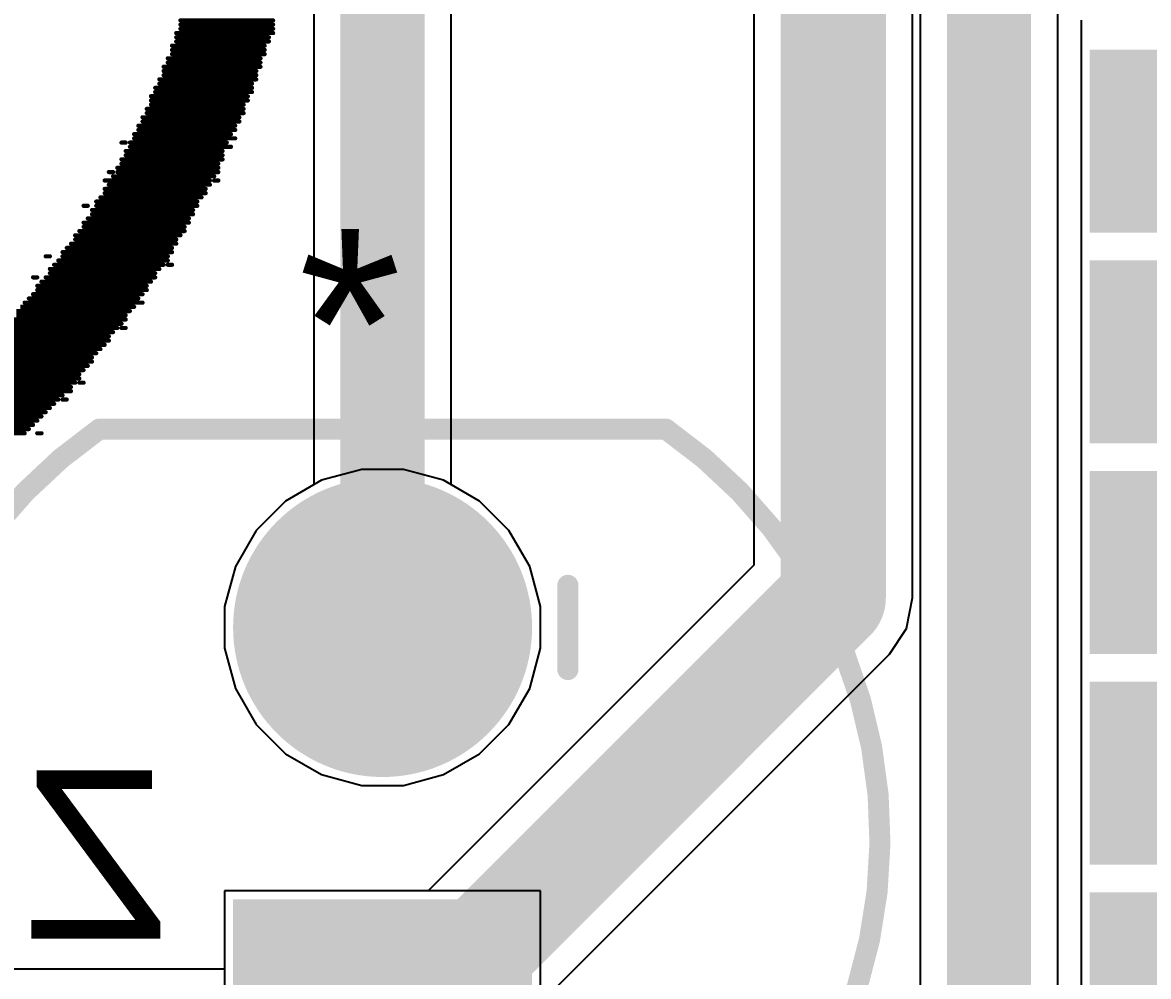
# Model space of a CAD drawing. Header units: millimetres. Extents: x -0.42 to 2.4, y -0.33 to 1.81.
# Drawn here: x 0.9185 to 1.1859, y 0.3821 to 0.6085 of the extents above; entities that cross this region are included whole.
import ezdxf

# ---------------------------------------------------------------- set-up
doc = ezdxf.new("R2010")
doc.units = ezdxf.units.MM
doc.header["$MEASUREMENT"] = 0
for name, color, linetype in [('BottomLayer', 5, 'Continuous'), ('BottomOverlay', 54, 'Continuous'), ('BottomSolder', 6, 'Continuous'), ('MultiLayer', 9, 'Continuous'), ('PadHoleLayer', 156, 'Continuous'), ('TopLayer', 1, 'Continuous'), ('TopOverlay', 2, 'Continuous'), ('TopPaste', 8, 'Continuous'), ('TopSolder', 216, 'Continuous')]:
    doc.layers.add(name, color=color, linetype=linetype)
doc.styles.add('Arial', font='arial.ttf', dxfattribs={"height": 0.2})

# ---------------------------------------------------------------- blocks, each defined once
blk = doc.blocks.new('IR333_A_C___8')
at = {"layer": 'BottomLayer'}
h = blk.add_hatch(color=5, dxfattribs=at)
edge = h.paths.add_edge_path()
edge.add_arc((-0.05, 0), 0.0315, 0, 360)
blk.add_hatch(color=5, dxfattribs=at).paths.add_polyline_path([(0.0815, -0.0315), (0.0185, -0.0315), (0.0185, 0.0315), (0.0815, 0.0315)])
at = {"layer": 'BottomSolder'}
h = blk.add_hatch(color=6, dxfattribs=at)
edge = h.paths.add_edge_path()
edge.add_arc((-0.05, 0), 0.0355, 0, 360)
blk.add_hatch(color=6, dxfattribs=at).paths.add_polyline_path([(0.0855, -0.0355), (0.0145, -0.0355), (0.0145, 0.0355), (0.0855, 0.0355)])
at = {"layer": 'MultiLayer'}
h = blk.add_hatch(color=9, dxfattribs=at)
edge = h.paths.add_edge_path()
edge.add_arc((-0.05, 0), 0.0315, 0, 360)
blk.add_hatch(color=9, dxfattribs=at).paths.add_polyline_path([(0.0815, -0.0315), (0.0185, -0.0315), (0.0185, 0.0315), (0.0815, 0.0315)])
at = {"layer": 'PadHoleLayer'}
h = blk.add_hatch(color=156, dxfattribs=at)
edge = h.paths.add_edge_path()
edge.add_arc((-0.05, 0), 0.01772, 0, 360)
h = blk.add_hatch(color=156, dxfattribs=at)
edge = h.paths.add_edge_path()
edge.add_arc((0.05, 0), 0.01772, 0, 360)
at = {"layer": 'TopLayer'}
h = blk.add_hatch(color=1, dxfattribs=at)
edge = h.paths.add_edge_path()
edge.add_arc((-0.05, 0), 0.0315, 0, 360)
blk.add_hatch(color=1, dxfattribs=at).paths.add_polyline_path([(0.0815, -0.0315), (0.0185, -0.0315), (0.0185, 0.0315), (0.0815, 0.0315)])
at = {"layer": 'TopSolder'}
h = blk.add_hatch(color=216, dxfattribs=at)
edge = h.paths.add_edge_path()
edge.add_arc((-0.05, 0), 0.0355, 0, 360)
blk.add_hatch(color=216, dxfattribs=at).paths.add_polyline_path([(0.0855, -0.0355), (0.0145, -0.0355), (0.0145, 0.0355), (0.0855, 0.0355)])
at = {"layer": 'TopOverlay', "const_width": 0.005}
for points in [[(-0.09707, 0.06729, -0.73505), (0.11811, 0)], [(0.11811, 0, -0.73505), (-0.09707, -0.06729)]]:
    blk.add_lwpolyline(points, format="xyb", dxfattribs=at)
for points in [[(-0.09707, -0.06729), (-0.09707, 0.06729)], [(0.05, 0.041), (0.05, 0.061)], [(0.06, 0.051), (0.04, 0.051)], [(-0.04, 0.044), (-0.06, 0.044)]]:
    blk.add_lwpolyline(points, dxfattribs=at)
at = {"layer": 'TopOverlay', "const_width": 0.0025}
for points in [[(-0.09832, 0.06729, 1), (-0.09582, 0.06729, 1)], [(-0.09832, 0.06729, 1), (-0.09582, 0.06729, 1)], [(0.04875, 0.061, 1), (0.05125, 0.061, 1)], [(0.03875, 0.051, 1), (0.04125, 0.051, 1)], [(0.05875, 0.051, 1), (0.06125, 0.051, 1)], [(-0.06125, 0.044, 1), (-0.05875, 0.044, 1)], [(-0.04125, 0.044, 1), (-0.03875, 0.044, 1)], [(0.04875, 0.041, 1), (0.05125, 0.041, 1)], [(0.11686, 0, 1), (0.11936, 0, 1)], [(0.11686, 0, 1), (0.11936, 0, 1)], [(-0.09832, -0.06729, 1), (-0.09582, -0.06729, 1)], [(-0.09832, -0.06729, 1), (-0.09582, -0.06729, 1)]]:
    blk.add_lwpolyline(points, format="xyb", close=True, dxfattribs=at)
blk = doc.blocks.new('41_SMD_M______19')
at = {"layer": 'TopLayer'}
for points in [[(0.00748, -0.37913), (0.00748, -0.32008), (0.04291, -0.32008), (0.04291, -0.37913)], [(0.05748, -0.37913), (0.05748, -0.32008), (0.09291, -0.32008), (0.09291, -0.37913)], [(0.10748, -0.37913), (0.10748, -0.32008), (0.14291, -0.32008), (0.14291, -0.37913)], [(0.15748, -0.37913), (0.15748, -0.32008), (0.19291, -0.32008), (0.19291, -0.37913)], [(0.20748, -0.37913), (0.20748, -0.32008), (0.24291, -0.32008), (0.24291, -0.37913)]]:
    blk.add_hatch(color=1, dxfattribs=at).paths.add_polyline_path(points)
at = {"layer": 'TopPaste'}
for points in [[(0.00748, -0.37913), (0.00748, -0.32008), (0.04291, -0.32008), (0.04291, -0.37913)], [(0.05748, -0.37913), (0.05748, -0.32008), (0.09291, -0.32008), (0.09291, -0.37913)], [(0.10748, -0.37913), (0.10748, -0.32008), (0.14291, -0.32008), (0.14291, -0.37913)], [(0.15748, -0.37913), (0.15748, -0.32008), (0.19291, -0.32008), (0.19291, -0.37913)], [(0.20748, -0.37913), (0.20748, -0.32008), (0.24291, -0.32008), (0.24291, -0.37913)]]:
    blk.add_hatch(color=8, dxfattribs=at).paths.add_polyline_path(points)
at = {"layer": 'TopSolder'}
for points in [[(0.00348, -0.38313), (0.00348, -0.31608), (0.04691, -0.31608), (0.04691, -0.38313)], [(0.05348, -0.38313), (0.05348, -0.31608), (0.09691, -0.31608), (0.09691, -0.38313)], [(0.10348, -0.38313), (0.10348, -0.31608), (0.14691, -0.31608), (0.14691, -0.38313)], [(0.15348, -0.38313), (0.15348, -0.31608), (0.19691, -0.31608), (0.19691, -0.38313)], [(0.20348, -0.38313), (0.20348, -0.31608), (0.24691, -0.31608), (0.24691, -0.38313)]]:
    blk.add_hatch(color=216, dxfattribs=at).paths.add_polyline_path(points)

msp = doc.modelspace()

# ---------------------------------------------------------------- linework, layer by layer
at = {"layer": 'BottomLayer'}
for p, q in [((1.09214, 0.8), (1.09214, 0.47973)), ((0.98769, 0.78805), (0.98769, 0.49879)), ((1.02031, 0.49879), (1.02031, 0.78805)), ((1.12986, 0.47191), (1.12986, 0.71288)), ((0.98769, 0.49879), (0.98098, 0.49492)), ((1.02702, 0.49492), (1.02031, 0.49879)), ((0.98098, 0.49492), (0.974, 0.48794)), ((1.034, 0.48794), (1.02702, 0.49492)), ((0.974, 0.48794), (0.96906, 0.47939)), ((1.03894, 0.47939), (1.034, 0.48794)), ((0.96906, 0.47939), (0.9665, 0.46985)), ((1.09214, 0.47973), (1.01482, 0.40241)), ((1.0415, 0.46985), (1.03894, 0.47939)), ((1.12843, 0.4647), (1.12986, 0.47191)), ((0.9665, 0.46985), (0.9665, 0.45998)), ((1.0415, 0.45998), (1.0415, 0.46985)), ((1.12434, 0.45858), (1.12843, 0.4647)), ((0.9665, 0.45998), (0.96906, 0.45044)), ((1.03894, 0.45044), (1.0415, 0.45998)), ((1.0415, 0.37573), (1.12434, 0.45858)), ((0.96906, 0.45044), (0.974, 0.44189)), ((1.034, 0.44189), (1.03894, 0.45044)), ((0.974, 0.44189), (0.98098, 0.43491)), ((1.02702, 0.43491), (1.034, 0.44189)), ((0.98098, 0.43491), (0.98953, 0.42997)), ((1.01847, 0.42997), (1.02702, 0.43491)), ((0.98953, 0.42997), (0.99906, 0.42742)), ((1.00894, 0.42742), (1.01847, 0.42997)), ((0.99906, 0.42742), (1.00894, 0.42742)), ((1.01482, 0.40241), (0.9665, 0.40241)), ((0.9665, 0.40241), (0.9665, 0.32742))]:
    msp.add_line(p, q, dxfattribs=at)
for points, const_width in [([(1.004, 0.46491), (1.004, 0.82554)], 0.02), ([(1.111, 0.47191), (1.111, 0.8)], 0.025), ([(1.004, 0.36491), (1.111, 0.47191)], 0.025)]:
    msp.add_lwpolyline(points, dxfattribs=dict(at, const_width=const_width))
for points, const_width in [([(1.10475, 0.47191, 1), (1.11725, 0.47191, 1)], 0.0125), ([(1.10475, 0.47191, 1), (1.11725, 0.47191, 1)], 0.0125), ([(0.999, 0.46491, 1), (1.009, 0.46491, 1)], 0.01)]:
    msp.add_lwpolyline(points, format="xyb", close=True, dxfattribs=dict(at, const_width=const_width))
at = {"layer": 'BottomOverlay', "const_width": 0.001}
for points in [[(0.956, 0.609), (0.978, 0.609)], [(0.956, 0.608), (0.978, 0.608)], [(0.956, 0.607), (0.978, 0.607)], [(0.955, 0.606), (0.978, 0.606)], [(0.955, 0.605), (0.977, 0.605)], [(0.955, 0.604), (0.977, 0.604)], [(0.954, 0.603), (0.976, 0.603)], [(0.954, 0.602), (0.976, 0.602)], [(0.953, 0.6), (0.975, 0.6)], [(0.953, 0.599), (0.975, 0.599)], [(0.954, 0.601), (0.976, 0.601)], [(0.952, 0.598), (0.975, 0.598)], [(0.952, 0.597), (0.974, 0.597)], [(0.952, 0.596), (0.974, 0.596)], [(0.951, 0.595), (0.974, 0.595)], [(0.951, 0.594), (0.973, 0.594)], [(0.949, 0.591), (0.972, 0.591)], [(0.95, 0.593), (0.973, 0.593)], [(0.95, 0.592), (0.973, 0.592)], [(0.948, 0.588), (0.971, 0.588)], [(0.949, 0.59), (0.972, 0.59)], [(0.949, 0.589), (0.971, 0.589)], [(0.947, 0.586), (0.97, 0.586)], [(0.948, 0.587), (0.971, 0.587)], [(0.946, 0.584), (0.969, 0.584)], [(0.946, 0.583), (0.969, 0.583)], [(0.947, 0.585), (0.97, 0.585)], [(0.942, 0.58), (0.943, 0.58)], [(0.944, 0.58), (0.967, 0.58)], [(0.945, 0.582), (0.968, 0.582)], [(0.945, 0.581), (0.969, 0.581)], [(0.943, 0.578), (0.966, 0.578)], [(0.944, 0.579), (0.968, 0.579)], [(0.942, 0.576), (0.966, 0.576)], [(0.942, 0.575), (0.965, 0.575)], [(0.943, 0.577), (0.966, 0.577)], [(0.939, 0.573), (0.94, 0.573)], [(0.94, 0.572), (0.964, 0.572)], [(0.941, 0.574), (0.965, 0.574)], [(0.941, 0.573), (0.965, 0.573)], [(0.938, 0.571), (0.963, 0.571)], [(0.938, 0.569), (0.962, 0.569)], [(0.939, 0.57), (0.963, 0.57)], [(0.964, 0.571), (0.965, 0.571)], [(0.937, 0.567), (0.961, 0.567)], [(0.938, 0.568), (0.962, 0.568)], [(0.933, 0.565), (0.934, 0.565)], [(0.935, 0.564), (0.959, 0.564)], [(0.936, 0.566), (0.96, 0.566)], [(0.936, 0.565), (0.96, 0.565)], [(0.933, 0.561), (0.958, 0.561)], [(0.934, 0.562), (0.958, 0.562)], [(0.935, 0.563), (0.959, 0.563)], [(0.932, 0.559), (0.957, 0.559)], [(0.933, 0.56), (0.957, 0.56)], [(0.93, 0.556), (0.955, 0.556)], [(0.931, 0.558), (0.956, 0.558)], [(0.931, 0.557), (0.955, 0.557)], [(0.924, 0.553), (0.925, 0.553)], [(0.928, 0.554), (0.954, 0.554)], [(0.928, 0.553), (0.953, 0.553)], [(0.929, 0.555), (0.954, 0.555)], [(0.926, 0.551), (0.952, 0.551)], [(0.927, 0.552), (0.953, 0.552)], [(0.953, 0.551), (0.954, 0.551)], [(0.921, 0.548), (0.922, 0.548)], [(0.924, 0.548), (0.95, 0.548)], [(0.925, 0.55), (0.951, 0.55)], [(0.925, 0.549), (0.95, 0.549)], [(0.922, 0.546), (0.948, 0.546)], [(0.922, 0.545), (0.948, 0.545)], [(0.923, 0.547), (0.949, 0.547)], [(0.92, 0.543), (0.946, 0.543)], [(0.921, 0.544), (0.947, 0.544)], [(0.917, 0.54), (0.944, 0.54)], [(0.918, 0.541), (0.945, 0.541)], [(0.919, 0.542), (0.947, 0.542)], [(0.915, 0.537), (0.942, 0.537)], [(0.916, 0.538), (0.943, 0.538)], [(0.917, 0.539), (0.943, 0.539)], [(0.913, 0.535), (0.94, 0.535)], [(0.914, 0.536), (0.941, 0.536)], [(0.942, 0.536), (0.943, 0.536)], [(0.91, 0.532), (0.938, 0.532)], [(0.911, 0.533), (0.939, 0.533)], [(0.912, 0.534), (0.939, 0.534)], [(0.907, 0.529), (0.935, 0.529)], [(0.908, 0.53), (0.936, 0.53)], [(0.909, 0.531), (0.937, 0.531)], [(0.905, 0.527), (0.934, 0.527)], [(0.906, 0.528), (0.935, 0.528)], [(0.902, 0.524), (0.932, 0.524)], [(0.903, 0.525), (0.932, 0.525)], [(0.904, 0.526), (0.933, 0.526)], [(0.899, 0.521), (0.93, 0.521)], [(0.9, 0.522), (0.93, 0.522)], [(0.901, 0.523), (0.931, 0.523)], [(0.932, 0.523), (0.933, 0.523)], [(0.897, 0.519), (0.927, 0.519)], [(0.898, 0.52), (0.928, 0.52)], [(0.928, 0.519), (0.929, 0.519)], [(0.893, 0.516), (0.924, 0.516)], [(0.895, 0.518), (0.926, 0.518)], [(0.895, 0.517), (0.925, 0.517)], [(0.89, 0.513), (0.921, 0.513)], [(0.891, 0.514), (0.922, 0.514)], [(0.892, 0.515), (0.923, 0.515)], [(0.887, 0.511), (0.919, 0.511)], [(0.888, 0.512), (0.92, 0.512)], [(0.922, 0.511), (0.923, 0.511)]]:
    msp.add_lwpolyline(points, dxfattribs=at)
at = {"layer": 'BottomOverlay', "const_width": 0.0005}
for points in [[(0.95575, 0.609, 1), (0.95625, 0.609, 1)], [(0.95575, 0.608, 1), (0.95625, 0.608, 1)], [(0.95575, 0.607, 1), (0.95625, 0.607, 1)], [(0.97775, 0.609, 1), (0.97825, 0.609, 1)], [(0.97775, 0.608, 1), (0.97825, 0.608, 1)], [(0.97775, 0.607, 1), (0.97825, 0.607, 1)], [(0.95475, 0.606, 1), (0.95525, 0.606, 1)], [(0.95475, 0.605, 1), (0.95525, 0.605, 1)], [(0.95475, 0.604, 1), (0.95525, 0.604, 1)], [(0.97675, 0.605, 1), (0.97725, 0.605, 1)], [(0.97675, 0.604, 1), (0.97725, 0.604, 1)], [(0.97775, 0.606, 1), (0.97825, 0.606, 1)], [(0.95375, 0.603, 1), (0.95425, 0.603, 1)], [(0.95375, 0.602, 1), (0.95425, 0.602, 1)], [(0.97575, 0.603, 1), (0.97625, 0.603, 1)], [(0.97575, 0.602, 1), (0.97625, 0.602, 1)], [(0.95275, 0.6, 1), (0.95325, 0.6, 1)], [(0.95275, 0.599, 1), (0.95325, 0.599, 1)], [(0.95375, 0.601, 1), (0.95425, 0.601, 1)], [(0.97475, 0.6, 1), (0.97525, 0.6, 1)], [(0.97475, 0.599, 1), (0.97525, 0.599, 1)], [(0.97575, 0.601, 1), (0.97625, 0.601, 1)], [(0.95175, 0.598, 1), (0.95225, 0.598, 1)], [(0.95175, 0.597, 1), (0.95225, 0.597, 1)], [(0.95175, 0.596, 1), (0.95225, 0.596, 1)], [(0.97375, 0.597, 1), (0.97425, 0.597, 1)], [(0.97375, 0.596, 1), (0.97425, 0.596, 1)], [(0.97475, 0.598, 1), (0.97525, 0.598, 1)], [(0.95075, 0.595, 1), (0.95125, 0.595, 1)], [(0.95075, 0.594, 1), (0.95125, 0.594, 1)], [(0.97275, 0.594, 1), (0.97325, 0.594, 1)], [(0.97375, 0.595, 1), (0.97425, 0.595, 1)], [(0.94875, 0.591, 1), (0.94925, 0.591, 1)], [(0.94975, 0.593, 1), (0.95025, 0.593, 1)], [(0.94975, 0.592, 1), (0.95025, 0.592, 1)], [(0.97175, 0.591, 1), (0.97225, 0.591, 1)], [(0.97275, 0.593, 1), (0.97325, 0.593, 1)], [(0.97275, 0.592, 1), (0.97325, 0.592, 1)], [(0.94775, 0.588, 1), (0.94825, 0.588, 1)], [(0.94875, 0.59, 1), (0.94925, 0.59, 1)], [(0.94875, 0.589, 1), (0.94925, 0.589, 1)], [(0.97075, 0.589, 1), (0.97125, 0.589, 1)], [(0.97075, 0.588, 1), (0.97125, 0.588, 1)], [(0.97175, 0.59, 1), (0.97225, 0.59, 1)], [(0.94675, 0.586, 1), (0.94725, 0.586, 1)], [(0.94775, 0.587, 1), (0.94825, 0.587, 1)], [(0.96975, 0.586, 1), (0.97025, 0.586, 1)], [(0.97075, 0.587, 1), (0.97125, 0.587, 1)], [(0.94575, 0.584, 1), (0.94625, 0.584, 1)], [(0.94575, 0.583, 1), (0.94625, 0.583, 1)], [(0.94675, 0.585, 1), (0.94725, 0.585, 1)], [(0.96875, 0.584, 1), (0.96925, 0.584, 1)], [(0.96875, 0.583, 1), (0.96925, 0.583, 1)], [(0.96975, 0.585, 1), (0.97025, 0.585, 1)], [(0.94175, 0.58, 1), (0.94225, 0.58, 1)], [(0.94275, 0.58, 1), (0.94325, 0.58, 1)], [(0.94375, 0.58, 1), (0.94425, 0.58, 1)], [(0.94475, 0.582, 1), (0.94525, 0.582, 1)], [(0.94475, 0.581, 1), (0.94525, 0.581, 1)], [(0.96675, 0.58, 1), (0.96725, 0.58, 1)], [(0.96775, 0.582, 1), (0.96825, 0.582, 1)], [(0.96875, 0.581, 1), (0.96925, 0.581, 1)], [(0.94275, 0.578, 1), (0.94325, 0.578, 1)], [(0.94375, 0.579, 1), (0.94425, 0.579, 1)], [(0.96575, 0.578, 1), (0.96625, 0.578, 1)], [(0.96775, 0.579, 1), (0.96825, 0.579, 1)], [(0.94175, 0.576, 1), (0.94225, 0.576, 1)], [(0.94175, 0.575, 1), (0.94225, 0.575, 1)], [(0.94275, 0.577, 1), (0.94325, 0.577, 1)], [(0.96475, 0.575, 1), (0.96525, 0.575, 1)], [(0.96575, 0.577, 1), (0.96625, 0.577, 1)], [(0.96575, 0.576, 1), (0.96625, 0.576, 1)], [(0.93875, 0.573, 1), (0.93925, 0.573, 1)], [(0.93975, 0.573, 1), (0.94025, 0.573, 1)], [(0.93975, 0.572, 1), (0.94025, 0.572, 1)], [(0.94075, 0.574, 1), (0.94125, 0.574, 1)], [(0.94075, 0.573, 1), (0.94125, 0.573, 1)], [(0.96375, 0.572, 1), (0.96425, 0.572, 1)], [(0.96475, 0.574, 1), (0.96525, 0.574, 1)], [(0.96475, 0.573, 1), (0.96525, 0.573, 1)], [(0.93775, 0.571, 1), (0.93825, 0.571, 1)], [(0.93775, 0.569, 1), (0.93825, 0.569, 1)], [(0.93875, 0.57, 1), (0.93925, 0.57, 1)], [(0.96175, 0.569, 1), (0.96225, 0.569, 1)], [(0.96275, 0.571, 1), (0.96325, 0.571, 1)], [(0.96275, 0.57, 1), (0.96325, 0.57, 1)], [(0.96375, 0.571, 1), (0.96425, 0.571, 1)], [(0.96475, 0.571, 1), (0.96525, 0.571, 1)], [(0.93675, 0.567, 1), (0.93725, 0.567, 1)], [(0.93775, 0.568, 1), (0.93825, 0.568, 1)], [(0.96075, 0.567, 1), (0.96125, 0.567, 1)], [(0.96175, 0.568, 1), (0.96225, 0.568, 1)], [(0.93275, 0.565, 1), (0.93325, 0.565, 1)], [(0.93375, 0.565, 1), (0.93425, 0.565, 1)], [(0.93475, 0.564, 1), (0.93525, 0.564, 1)], [(0.93575, 0.566, 1), (0.93625, 0.566, 1)], [(0.93575, 0.565, 1), (0.93625, 0.565, 1)], [(0.95875, 0.564, 1), (0.95925, 0.564, 1)], [(0.95975, 0.566, 1), (0.96025, 0.566, 1)], [(0.95975, 0.565, 1), (0.96025, 0.565, 1)], [(0.93275, 0.561, 1), (0.93325, 0.561, 1)], [(0.93375, 0.562, 1), (0.93425, 0.562, 1)], [(0.93475, 0.563, 1), (0.93525, 0.563, 1)], [(0.95775, 0.562, 1), (0.95825, 0.562, 1)], [(0.95775, 0.561, 1), (0.95825, 0.561, 1)], [(0.95875, 0.563, 1), (0.95925, 0.563, 1)], [(0.93175, 0.559, 1), (0.93225, 0.559, 1)], [(0.93275, 0.56, 1), (0.93325, 0.56, 1)], [(0.95675, 0.56, 1), (0.95725, 0.56, 1)], [(0.95675, 0.559, 1), (0.95725, 0.559, 1)], [(0.92975, 0.556, 1), (0.93025, 0.556, 1)], [(0.93075, 0.558, 1), (0.93125, 0.558, 1)], [(0.93075, 0.557, 1), (0.93125, 0.557, 1)], [(0.95475, 0.557, 1), (0.95525, 0.557, 1)], [(0.95475, 0.556, 1), (0.95525, 0.556, 1)], [(0.95575, 0.558, 1), (0.95625, 0.558, 1)], [(0.92375, 0.553, 1), (0.92425, 0.553, 1)], [(0.92475, 0.553, 1), (0.92525, 0.553, 1)], [(0.92775, 0.554, 1), (0.92825, 0.554, 1)], [(0.92775, 0.553, 1), (0.92825, 0.553, 1)], [(0.92875, 0.555, 1), (0.92925, 0.555, 1)], [(0.95275, 0.553, 1), (0.95325, 0.553, 1)], [(0.95375, 0.555, 1), (0.95425, 0.555, 1)], [(0.95375, 0.554, 1), (0.95425, 0.554, 1)], [(0.92575, 0.551, 1), (0.92625, 0.551, 1)], [(0.92675, 0.552, 1), (0.92725, 0.552, 1)], [(0.95175, 0.551, 1), (0.95225, 0.551, 1)], [(0.95275, 0.552, 1), (0.95325, 0.552, 1)], [(0.95275, 0.551, 1), (0.95325, 0.551, 1)], [(0.95375, 0.551, 1), (0.95425, 0.551, 1)], [(0.92075, 0.548, 1), (0.92125, 0.548, 1)], [(0.92175, 0.548, 1), (0.92225, 0.548, 1)], [(0.92375, 0.548, 1), (0.92425, 0.548, 1)], [(0.92475, 0.55, 1), (0.92525, 0.55, 1)], [(0.92475, 0.549, 1), (0.92525, 0.549, 1)], [(0.94975, 0.549, 1), (0.95025, 0.549, 1)], [(0.94975, 0.548, 1), (0.95025, 0.548, 1)], [(0.95075, 0.55, 1), (0.95125, 0.55, 1)], [(0.92175, 0.546, 1), (0.92225, 0.546, 1)], [(0.92175, 0.545, 1), (0.92225, 0.545, 1)], [(0.92275, 0.547, 1), (0.92325, 0.547, 1)], [(0.94775, 0.546, 1), (0.94825, 0.546, 1)], [(0.94775, 0.545, 1), (0.94825, 0.545, 1)], [(0.94875, 0.547, 1), (0.94925, 0.547, 1)], [(0.91975, 0.543, 1), (0.92025, 0.543, 1)], [(0.92075, 0.544, 1), (0.92125, 0.544, 1)], [(0.94575, 0.543, 1), (0.94625, 0.543, 1)], [(0.94675, 0.544, 1), (0.94725, 0.544, 1)], [(0.91875, 0.542, 1), (0.91925, 0.542, 1)], [(0.94375, 0.54, 1), (0.94425, 0.54, 1)], [(0.94475, 0.541, 1), (0.94525, 0.541, 1)], [(0.94675, 0.542, 1), (0.94725, 0.542, 1)], [(0.94175, 0.537, 1), (0.94225, 0.537, 1)], [(0.94275, 0.539, 1), (0.94325, 0.539, 1)], [(0.94275, 0.538, 1), (0.94325, 0.538, 1)], [(0.93975, 0.535, 1), (0.94025, 0.535, 1)], [(0.94075, 0.536, 1), (0.94125, 0.536, 1)], [(0.94175, 0.536, 1), (0.94225, 0.536, 1)], [(0.94275, 0.536, 1), (0.94325, 0.536, 1)], [(0.93775, 0.532, 1), (0.93825, 0.532, 1)], [(0.93875, 0.534, 1), (0.93925, 0.534, 1)], [(0.93875, 0.533, 1), (0.93925, 0.533, 1)], [(0.93475, 0.529, 1), (0.93525, 0.529, 1)], [(0.93575, 0.53, 1), (0.93625, 0.53, 1)], [(0.93675, 0.531, 1), (0.93725, 0.531, 1)], [(0.93375, 0.527, 1), (0.93425, 0.527, 1)], [(0.93475, 0.528, 1), (0.93525, 0.528, 1)], [(0.93175, 0.525, 1), (0.93225, 0.525, 1)], [(0.93175, 0.524, 1), (0.93225, 0.524, 1)], [(0.93275, 0.526, 1), (0.93325, 0.526, 1)], [(0.92975, 0.522, 1), (0.93025, 0.522, 1)], [(0.92975, 0.521, 1), (0.93025, 0.521, 1)], [(0.93075, 0.523, 1), (0.93125, 0.523, 1)], [(0.93175, 0.523, 1), (0.93225, 0.523, 1)], [(0.93275, 0.523, 1), (0.93325, 0.523, 1)], [(0.92675, 0.519, 1), (0.92725, 0.519, 1)], [(0.92775, 0.52, 1), (0.92825, 0.52, 1)], [(0.92775, 0.519, 1), (0.92825, 0.519, 1)], [(0.92875, 0.519, 1), (0.92925, 0.519, 1)], [(0.92375, 0.516, 1), (0.92425, 0.516, 1)], [(0.92475, 0.517, 1), (0.92525, 0.517, 1)], [(0.92575, 0.518, 1), (0.92625, 0.518, 1)], [(0.92075, 0.513, 1), (0.92125, 0.513, 1)], [(0.92175, 0.514, 1), (0.92225, 0.514, 1)], [(0.92275, 0.515, 1), (0.92325, 0.515, 1)], [(0.91875, 0.511, 1), (0.91925, 0.511, 1)], [(0.91975, 0.512, 1), (0.92025, 0.512, 1)], [(0.92175, 0.511, 1), (0.92225, 0.511, 1)], [(0.92275, 0.511, 1), (0.92325, 0.511, 1)]]:
    msp.add_lwpolyline(points, format="xyb", close=True, dxfattribs=at)
at = {"layer": 'TopLayer'}
for p, q in [((1.13169, 0.71984), (1.13169, 0.28676)), ((1.16431, 0.28), (1.16431, 0.71619)), ((1.16987, 0.60903), (1.16987, 0.60531)), ((1.16987, 0.60531), (1.16987, 0.6016)), ((1.16987, 0.6016), (1.16987, 0.55903)), ((1.16987, 0.55903), (1.16987, 0.55531)), ((1.16987, 0.55531), (1.16987, 0.5516)), ((1.16987, 0.5516), (1.16987, 0.50903)), ((1.16987, 0.50903), (1.16987, 0.50531)), ((1.16987, 0.50531), (1.16987, 0.5016)), ((0.99906, 0.50241), (0.98953, 0.49985)), ((1.00894, 0.50241), (0.99906, 0.50241)), ((1.01847, 0.49985), (1.00894, 0.50241)), ((1.16987, 0.5016), (1.16987, 0.45903)), ((0.98953, 0.49985), (0.98098, 0.49492)), ((1.02702, 0.49492), (1.01847, 0.49985)), ((0.98098, 0.49492), (0.974, 0.48794)), ((1.034, 0.48794), (1.02702, 0.49492)), ((0.974, 0.48794), (0.96906, 0.47939)), ((1.03894, 0.47939), (1.034, 0.48794)), ((0.96906, 0.47939), (0.9665, 0.46985)), ((1.0415, 0.46985), (1.03894, 0.47939)), ((0.9665, 0.46985), (0.9665, 0.45998)), ((1.0415, 0.45998), (1.0415, 0.46985)), ((0.9665, 0.45998), (0.96906, 0.45044)), ((1.03894, 0.45044), (1.0415, 0.45998)), ((1.16987, 0.45903), (1.16987, 0.45531)), ((1.16987, 0.45531), (1.16987, 0.4516)), ((0.96906, 0.45044), (0.974, 0.44189)), ((1.034, 0.44189), (1.03894, 0.45044)), ((1.16987, 0.4516), (1.16987, 0.40903)), ((0.974, 0.44189), (0.98098, 0.43491)), ((1.02702, 0.43491), (1.034, 0.44189)), ((0.98098, 0.43491), (0.98953, 0.42997)), ((1.01847, 0.42997), (1.02702, 0.43491)), ((0.98953, 0.42997), (0.99906, 0.42742)), ((1.00894, 0.42742), (1.01847, 0.42997)), ((0.99906, 0.42742), (1.00894, 0.42742)), ((1.16987, 0.40903), (1.16987, 0.40531)), ((1.16987, 0.40531), (1.16987, 0.4016)), ((1.0415, 0.40241), (0.9665, 0.40241)), ((0.9665, 0.40241), (0.9665, 0.38378)), ((1.0415, 0.32742), (1.0415, 0.40241)), ((1.16987, 0.4016), (1.16987, 0.35903)), ((0.9665, 0.38378), (0.7489, 0.38378))]:
    msp.add_line(p, q, dxfattribs=at)
at = {"layer": 'TopLayer', "const_width": 0.02}
msp.add_lwpolyline([(1.148, 0.28), (1.148, 0.727)], dxfattribs=at)

# ---------------------------------------------------------------- block references
at = {"rotation": 270}
for name, p in [('41_SMD_M______19', (1.555, 0.60551)), ('IR333_A_C___8', (1.004, 0.41491))]:
    msp.add_blockref(name, p, dxfattribs=at)

# ---------------------------------------------------------------- texts
at = {"layer": 'BottomOverlay', "style": 'Arial', "text_generation_flag": 2}
msp.add_text('ZERO CARBON FOOTPRINT', height=0.04, rotation=360, dxfattribs=at).set_placement((0.953, 0.391))
at = {"layer": 'TopOverlay', "style": 'Arial'}
msp.add_text('*', height=0.045, dxfattribs=at).set_placement((0.984, 0.5145))

doc.saveas('drawing.dxf')
